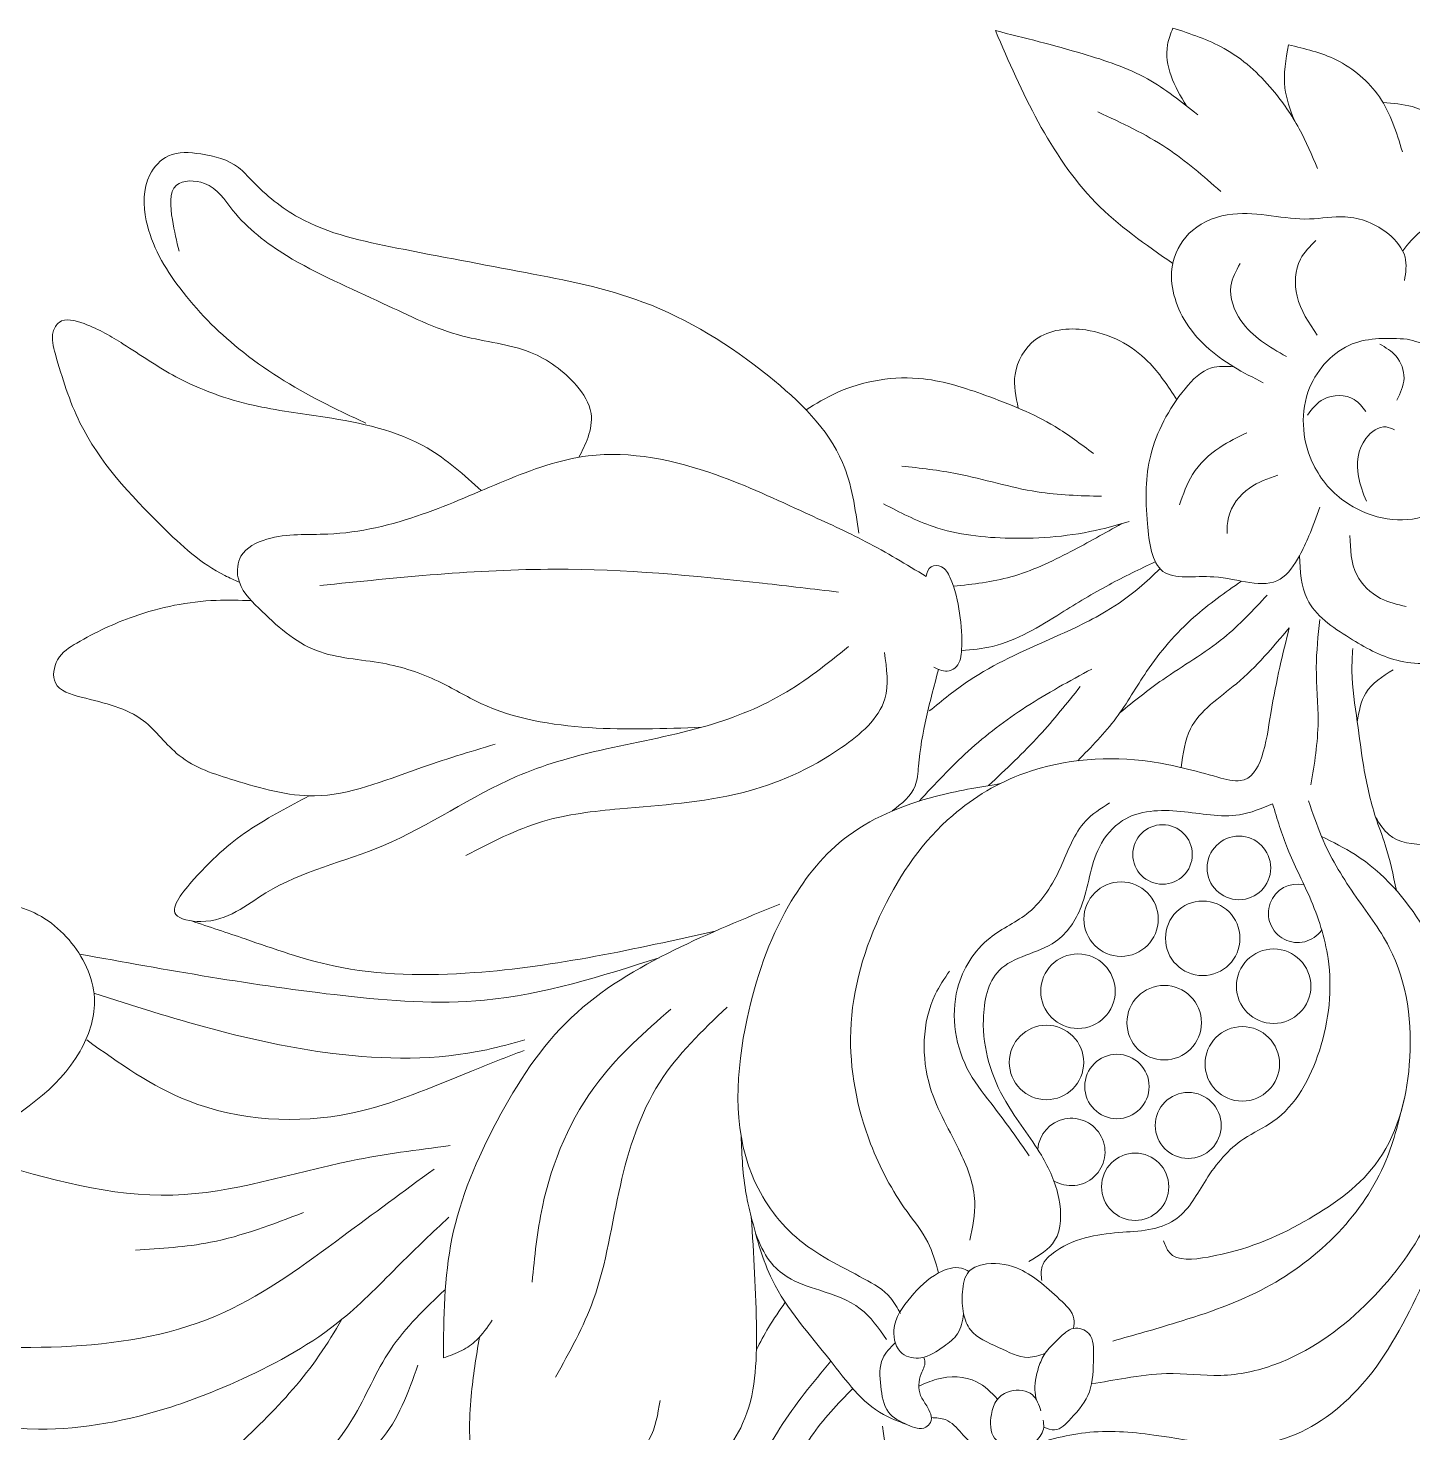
# Model space of a CAD drawing. Header units: millimetres. Extents: x -245 to 237, y 1148 to 1341.
# Drawn here: x 50.9 to 146.2, y 1238.4 to 1335 of the extents above; entities that cross this region are included whole.
import ezdxf

# ---------------------------------------------------------------- set-up
doc = ezdxf.new("R2010")
doc.units = ezdxf.units.MM
doc.layers.add('ceco.net 175', color=7, linetype='Continuous')

msp = doc.modelspace()

# ---------------------------------------------------------------- linework, layer by layer
at = {"layer": 'ceco.net 175', "lineweight": 5}
for centre, radius in [((128.974, 1278.187), 2.048), ((134.232, 1277.261), 2.189), ((126.122, 1273.74), 2.563), ((131.74, 1272.419), 2.563), ((123.156, 1268.78), 2.563), ((136.618, 1269.122), 2.563), ((129.089, 1266.613), 2.563), ((120.989, 1263.876), 2.563), ((134.463, 1263.78), 2.563), ((125.837, 1262.223), 2.214), ((130.743, 1259.543), 2.272), ((127.092, 1255.324), 2.314)]:
    msp.add_circle(centre, radius, dxfattribs=at)
for centre, radius, start, end in [((138.272, 1274.139), 2.012, 77.37706, 325.36788), ((122.7, 1257.719), 2.317, 238.55434, 175.72825)]:
    msp.add_arc(centre, radius, start, end, dxfattribs=at)
for points, knots in [([(117.469, 1334.875), (119.484, 1334.371), (123.033, 1333.484), (127.924, 1331.866), (130.282, 1329.976), (131.393, 1329.086)], [0, 0, 0, 0, 6.246382, 11.00559, 15.244842, 15.244842, 15.244842, 15.244842]), ([(117.469, 1334.875), (118.391, 1332.755), (120.216, 1328.559), (124.06, 1322.745), (127.812, 1320.149), (129.683, 1318.854)], [0, 0, 0, 0, 6.942824, 13.744781, 20.516041, 20.516041, 20.516041, 20.516041]), ([(130.612, 1329.708), (130.216, 1330.369), (129.455, 1331.643), (129.126, 1333.617), (129.535, 1334.668), (129.683, 1335.047)], [0, 0, 0, 0, 2.311924, 4.451591, 5.661825, 5.661825, 5.661825, 5.661825]), ([(129.683, 1335.047), (130.896, 1334.656), (133.515, 1333.811), (136.422, 1331.18), (138.425, 1328.234), (139.25, 1326.316), (139.648, 1325.39)], [0, 0, 0, 0, 3.791006, 8.186199, 11.421151, 14.437533, 14.437533, 14.437533, 14.437533]), ([(138.025, 1328.729), (137.758, 1329.453), (137.141, 1331.126), (137.461, 1332.891), (137.643, 1333.893)], [0, 0, 0, 0, 2.275789, 5.261842, 5.261842, 5.261842, 5.261842]), ([(137.643, 1333.893), (138.766, 1333.631), (141.17, 1333.068), (144.275, 1330.456), (145.074, 1327.865), (145.481, 1326.544)], [0, 0, 0, 0, 3.43981, 7.360553, 11.444254, 11.444254, 11.444254, 11.444254]), ([(124.53, 1329.277), (126.16, 1328.523), (129.236, 1327.1), (131.78, 1324.863), (132.976, 1323.811)], [0, 0, 0, 0, 5.35388, 10.107376, 10.107376, 10.107376, 10.107376]), ([(144.149, 1329.919), (144.834, 1329.866), (147.32, 1329.676), (150.393, 1326.857), (154.209, 1323.331), (159.529, 1321.897), (167.892, 1322.157), (174.152, 1323.529), (178.606, 1324.504)], [0, 0, 0, 0, 2.031485, 7.373078, 11.737568, 17.656642, 23.18604, 36.812925, 36.812925, 36.812925, 36.812925]), ([(108.067, 1300.296), (107.831, 1301.976), (107.223, 1306.286), (101.411, 1311.868), (93.976, 1316.509), (84.886, 1318.294), (76.975, 1319.74), (70.22, 1321.163), (66.939, 1323.819), (65.116, 1325.885), (63.008, 1326.437), (60.583, 1326.611), (58.778, 1324.647), (58.865, 1320.993), (61.31, 1316.838), (65.505, 1312.588), (70.079, 1309.772), (73.138, 1308.339), (74.153, 1307.863)], [0, 0, 0, 0, 4.984982, 12.790411, 22.850848, 31.170505, 40.18997, 47.262921, 51.332622, 52.649483, 55.409914, 57.630563, 59.482602, 62.635997, 67.809122, 73.64614, 80.422313, 83.784583, 83.784583, 83.784583, 83.784583]), ([(61.301, 1319.701), (61.136, 1320.379), (60.795, 1321.784), (60.501, 1324.614), (63.596, 1324.594), (65.303, 1321.78), (69.313, 1318.722), (74.914, 1316.396), (80.346, 1313.622), (85.346, 1313.212), (88.374, 1311.039), (89.87, 1308.749), (89.525, 1306.898), (89.04, 1305.963), (88.807, 1305.515)], [0, 0, 0, 0, 2.22165, 4.598129, 6.534933, 9.221935, 14.051418, 21.459558, 27.393498, 32.194472, 36.084563, 38.247988, 39.901608, 41.421552, 41.421552, 41.421552, 41.421552]), ([(135.904, 1310.648), (135.218, 1310.996), (133.131, 1312.052), (130.202, 1314.501), (129.155, 1318.562), (130.942, 1321.487), (134.586, 1322.775), (138.138, 1321.582), (141.804, 1322.327), (144.303, 1321.33), (145.889, 1319.447), (145.708, 1318.228), (145.626, 1317.674)], [0, 0, 0, 0, 2.311645, 7.024473, 11.071757, 13.590351, 16.587326, 21.890495, 24.33487, 27.568785, 29.505577, 31.119347, 31.119347, 31.119347, 31.119347]), ([(145.504, 1319.715), (145.886, 1320.208), (146.989, 1321.632), (150.534, 1322.05), (154.27, 1320.628), (157.499, 1317.594), (157.144, 1313.962), (155.809, 1312.135), (154.922, 1311.595), (154.639, 1311.424)], [0, 0, 0, 0, 1.828321, 5.280851, 9.578023, 13.860105, 17.321873, 19.438296, 20.424955, 20.424955, 20.424955, 20.424955]), ([(139.619, 1313.93), (139.045, 1314.77), (137.983, 1316.32), (138.103, 1319.017), (139.119, 1320.029), (139.52, 1320.429)], [0, 0, 0, 0, 3.010092, 5.560616, 7.225047, 7.225047, 7.225047, 7.225047]), ([(137.507, 1312.446), (136.327, 1313.118), (134.416, 1314.206), (133.347, 1317.088), (134.031, 1318.34), (134.306, 1318.845)], [0, 0, 0, 0, 3.99373, 6.467876, 8.140281, 8.140281, 8.140281, 8.140281]), ([(82.096, 1303.22), (80.911, 1304.296), (77.892, 1307.035), (72.092, 1308.254), (66.16, 1308.95), (61.408, 1310.634), (57.768, 1313.157), (55.37, 1314.593), (53.174, 1315.211), (52.423, 1313.902), (53.114, 1311.446), (54.637, 1306.488), (59.197, 1301.537), (63.09, 1297.938), (65.108, 1297.07), (65.443, 1296.926)], [0, 0, 0, 0, 4.74094, 12.075252, 17.10417, 22.756796, 27.027121, 30.065752, 31.792585, 32.544871, 34.087069, 39.10981, 48.212044, 53.696379, 54.787875, 54.787875, 54.787875, 54.787875]), ([(119.047, 1308.901), (118.881, 1309.674), (118.519, 1311.369), (120.158, 1314.21), (124.245, 1314.632), (127.866, 1312.684), (129.351, 1310.406), (129.954, 1309.481)], [0, 0, 0, 0, 2.326545, 5.102316, 8.615601, 13.422441, 16.710898, 16.710898, 16.710898, 16.710898]), ([(145.809, 1313.648), (144.5, 1313.712), (141.737, 1313.847), (138.326, 1310.242), (138.65, 1305.483), (141.679, 1301.739), (146.789, 1300.464), (150.54, 1303.997), (151.375, 1308.16), (149.765, 1311.351), (147.73, 1313.123), (146.323, 1313.508), (145.809, 1313.648)], [0, 0, 0, 0, 3.79219, 7.99793, 13.072958, 16.611895, 22.066317, 26.496438, 30.507399, 33.975731, 36.731879, 38.317475, 38.317475, 38.317475, 38.317475]), ([(143.917, 1313.31), (144.327, 1313.07), (145.208, 1312.556), (145.82, 1310.925), (145.336, 1309.931), (145.095, 1309.436)], [0, 0, 0, 0, 1.4033, 3.017903, 4.61543, 4.61543, 4.61543, 4.61543]), ([(139.806, 1302.082), (139.56, 1301.416), (139.139, 1300.273), (138.369, 1298.575), (136.634, 1296.06), (132.959, 1297.762), (128.43, 1296.792), (127.776, 1301.608), (127.808, 1305.815), (129.743, 1309.532), (132.013, 1311.852), (133.343, 1311.775), (133.869, 1311.745)], [0, 0, 0, 0, 2.119565, 3.631726, 5.713563, 10.283009, 13.804914, 17.245692, 21.968418, 27.107205, 29.436756, 30.96096, 30.96096, 30.96096, 30.96096]), ([(104.452, 1308.776), (105.123, 1309.207), (107.545, 1310.657), (112.06, 1311.389), (117.07, 1309.722), (121.093, 1308.13), (123.359, 1306.42), (124.221, 1305.77)], [0.948607, 0.948607, 0.948607, 0.948607, 3.337197, 9.416479, 13.811926, 19.070146, 22.297199, 22.297199, 22.297199, 22.297199]), ([(138.941, 1308.415), (139.27, 1308.842), (140.035, 1309.837), (142.046, 1309.852), (142.731, 1308.984), (142.974, 1308.677)], [0, 0, 0, 0, 1.573596, 3.668528, 4.816243, 4.816243, 4.816243, 4.816243]), ([(134.766, 1307.191), (134.135, 1306.89), (132.704, 1306.209), (130.932, 1304.53), (130.393, 1302.963), (130.146, 1302.242)], [0, 0, 0, 0, 2.096353, 4.756031, 7.017206, 7.017206, 7.017206, 7.017206]), ([(143, 1302.5), (142.779, 1303.055), (142.227, 1304.438), (142.44, 1306.625), (144.06, 1307.819), (144.747, 1307.487), (144.938, 1307.395)], [0, 0, 0, 0, 1.787956, 4.457219, 6.051744, 6.664681, 6.664681, 6.664681, 6.664681]), ([(112.708, 1297.316), (111.343, 1298.142), (108.674, 1299.757), (103.761, 1301.963), (97.718, 1304.825), (90.314, 1306.412), (83.614, 1303.943), (77.977, 1301.358), (72.339, 1299.981), (68.052, 1300.36), (65.399, 1299.078), (65.164, 1296.77), (67.367, 1294.509), (70.446, 1291.728), (75.167, 1291.578), (78.979, 1290.345), (83.239, 1287.694), (89.578, 1286.651), (94.695, 1286.844), (97.278, 1286.941)], [0, 0, 0, 0, 4.782813, 9.352666, 16.112559, 24.984469, 30.958063, 37.091986, 43.7333, 47.936413, 50.074892, 51.579003, 54.095141, 59.031484, 63.670133, 67.683669, 70.984549, 78.612993, 86.387501, 86.387501, 86.387501, 86.387501]), ([(124.776, 1302.83), (123.288, 1302.871), (119.913, 1302.964), (115.451, 1304.421), (112.303, 1304.771), (111.026, 1304.914)], [0, 0, 0, 0, 4.44656, 10.085215, 13.936857, 13.936857, 13.936857, 13.936857]), ([(136.911, 1304.288), (136.234, 1304.051), (134.773, 1303.54), (133.441, 1301.856), (133.42, 1300.642), (133.413, 1300.263)], [0, 0, 0, 0, 2.141107, 4.62255, 5.748487, 5.748487, 5.748487, 5.748487]), ([(109.774, 1302.318), (110.895, 1301.732), (113.602, 1300.316), (118.806, 1299.754), (123.373, 1300.14), (126.035, 1300.912), (126.684, 1301.1)], [0, 0, 0, 0, 3.768443, 9.106938, 15.392023, 17.414963, 17.414963, 17.414963, 17.414963]), ([(149.657, 1301.66), (150.338, 1301.348), (151.6, 1300.769), (152.527, 1298.362), (152.405, 1296.035), (151.244, 1293.509), (149.032, 1291.218), (145.03, 1291.24), (141.771, 1293.064), (138.568, 1295.251), (138.448, 1297.686), (138.397, 1298.738)], [0, 0, 0, 0, 2.153436, 3.996909, 7.305079, 8.874455, 12.318721, 16.157019, 19.758009, 23.725285, 26.741452, 26.741452, 26.741452, 26.741452]), ([(114.593, 1296.641), (115.929, 1296.788), (118.756, 1297.1), (122.553, 1298.925), (125.01, 1300.302), (126.169, 1300.952)], [0, 0, 0, 0, 4.004141, 8.478251, 12.473169, 12.473169, 12.473169, 12.473169]), ([(141.872, 1300.131), (141.898, 1299.183), (141.948, 1297.436), (143.78, 1295.703), (145.133, 1295.388), (145.733, 1295.249)], [0, 0, 0, 0, 2.744151, 5.053999, 6.890759, 6.890759, 6.890759, 6.890759]), ([(115.144, 1292.21), (115.862, 1292.277), (118.33, 1292.508), (121.606, 1294.571), (125.176, 1296.757), (127.409, 1297.82), (128.478, 1298.33)], [0, 0, 0, 0, 2.149648, 7.383202, 11.238198, 14.786166, 14.786166, 14.786166, 14.786166]), ([(70.975, 1296.688), (76.373, 1297.248), (86.527, 1298.3), (98.467, 1297.23), (104.943, 1296.449), (106.686, 1296.238)], [0, 0, 0, 0, 16.243526, 30.549523, 35.818869, 35.818869, 35.818869, 35.818869]), ([(112.708, 1297.316), (112.781, 1297.585), (112.926, 1298.112), (113.935, 1298.067), (114.657, 1296.749), (115.054, 1294.802), (115.24, 1292.753), (115.035, 1291.211), (114.141, 1290.644), (113.595, 1290.899), (113.24, 1291.065)], [0, 0, 0, 0, 0.747465, 1.464238, 2.38538, 4.952237, 7.463699, 8.675305, 9.256793, 10.339821, 10.339821, 10.339821, 10.339821]), ([(112.92, 1288.06), (113.816, 1288.79), (116.33, 1290.84), (120.647, 1292.74), (124.71, 1294.563), (127.19, 1296.314), (128.329, 1297.402), (128.799, 1297.851)], [0, 0, 0, 0, 3.457305, 9.700307, 14.025762, 16.804563, 18.750658, 18.750658, 18.750658, 18.750658]), ([(134.405, 1296.996), (133.283, 1296.208), (130.805, 1294.467), (127.97, 1291.172), (125.898, 1287.441), (124.069, 1285.585), (123.137, 1284.639)], [0, 0, 0, 0, 4.104049, 9.062365, 12.876185, 16.839443, 16.839443, 16.839443, 16.839443]), ([(66.274, 1295.654), (65.467, 1295.679), (62.741, 1295.766), (58.559, 1294.904), (55.013, 1293.231), (52.774, 1291.828), (52.45, 1289.6), (55.576, 1288.716), (58.779, 1288.065), (61.262, 1284.495), (65.568, 1283.129), (71.202, 1281.491), (77.186, 1284.014), (81.285, 1285.244), (83.058, 1285.776)], [0, 0, 0, 0, 2.422524, 8.181218, 12.524147, 14.27265, 15.875704, 17.911159, 22.482312, 25.904687, 30.067326, 35.705698, 43.041397, 48.638899, 48.638899, 48.638899, 48.638899]), ([(136.181, 1296.04), (135.223, 1295.009), (133.103, 1292.729), (129.299, 1290.57), (127.015, 1288.732), (126.054, 1287.958)], [0, 0, 0, 0, 4.198622, 9.290913, 12.991629, 12.991629, 12.991629, 12.991629]), ([(139.189, 1282.982), (139.425, 1284.427), (139.862, 1287.105), (139.425, 1290.917), (139.681, 1293.256), (139.801, 1294.356)], [0, 0, 0, 0, 4.369194, 8.101391, 11.412581, 11.412581, 11.412581, 11.412581]), ([(137.697, 1293.789), (137.257, 1292.027), (136.448, 1288.785), (135.704, 1282.718), (131.616, 1283.818), (127.018, 1285.106), (120.206, 1284.632), (113.633, 1280.741), (109.237, 1274.432), (106.858, 1266.346), (108.289, 1258.957), (110.756, 1254.305), (112.924, 1251.669), (113.36, 1250.118), (113.565, 1249.393)], [0, 0, 0, 0, 6.032372, 11.10425, 12.674741, 17.475814, 26.125724, 31.877371, 39.91959, 48.591175, 56.465303, 61.771676, 64.318023, 66.55415, 66.55415, 66.55415, 66.55415]), ([(137.697, 1293.789), (136.574, 1292.449), (134.512, 1289.989), (130.695, 1287.571), (130.38, 1285.109), (130.259, 1284.167)], [0, 0, 0, 0, 5.298134, 9.727853, 12.471791, 12.471791, 12.471791, 12.471791]), ([(70.25, 1282.222), (68.868, 1281.49), (65.871, 1279.901), (63.242, 1277.645), (60.131, 1273.927), (64.247, 1273.185), (68.07, 1276.687), (76.151, 1278.419), (83.015, 1283.387), (90.624, 1285.564), (96.931, 1286.615), (102.871, 1288.888), (105.905, 1291.313), (107.372, 1292.486)], [0, 0, 0, 0, 4.535812, 9.837619, 12.557776, 14.350525, 19.246786, 27.95789, 38.256951, 44.294377, 51.486331, 57.475996, 63.084092, 63.084092, 63.084092, 63.084092]), ([(145.067, 1275.71), (144.848, 1276.768), (144.493, 1278.487), (143.414, 1281.214), (142.79, 1284.06), (142.382, 1287.426), (141.931, 1290.152), (142.036, 1291.846), (142.068, 1292.369)], [0, 0, 0, 0, 3.233826, 5.251875, 8.778931, 11.929323, 15.441948, 17.011186, 17.011186, 17.011186, 17.011186]), ([(109.839, 1292.076), (109.992, 1290.969), (110.362, 1288.301), (106.048, 1284.615), (99.865, 1281.913), (92.648, 1281.474), (86.09, 1280.747), (82.761, 1279.011), (81.042, 1278.115)], [0, 0, 0, 0, 3.18224, 7.667254, 15.202294, 23.666958, 29.05916, 34.81888, 34.81888, 34.81888, 34.81888]), ([(113.565, 1290.92), (112.974, 1288.752), (112.264, 1286.146), (112.067, 1282.512), (111.031, 1281.697), (110.38, 1281.184)], [0, 0, 0, 0, 6.798611, 8.174575, 10.506999, 10.506999, 10.506999, 10.506999]), ([(124.106, 1290.947), (122.573, 1290.118), (119.569, 1288.493), (115.551, 1285.434), (113.314, 1283.033), (112.218, 1281.857)], [0, 0, 0, 0, 5.223959, 10.238225, 15.056884, 15.056884, 15.056884, 15.056884]), ([(142.375, 1287.307), (142.493, 1288.02), (142.753, 1289.584), (144.111, 1290.435), (144.85, 1290.898)], [0, 0, 0, 0, 2.072834, 4.552215, 4.552215, 4.552215, 4.552215]), ([(123.317, 1289.747), (122.403, 1288.605), (120.463, 1286.179), (118.198, 1284.052), (117, 1282.926)], [0, 0, 0, 0, 4.381892, 9.306747, 9.306747, 9.306747, 9.306747]), ([(154.525, 1288.361), (154.593, 1287.257), (154.737, 1284.932), (153.838, 1281.408), (150.721, 1279.287), (147.606, 1278.698), (144.666, 1279.057), (143.909, 1280.307), (143.637, 1280.757)], [0, 0, 0, 0, 3.334551, 7.017096, 10.239669, 13.952187, 16.659922, 18.183704, 18.183704, 18.183704, 18.183704]), ([(117.8, 1283.06), (116.308, 1282.812), (112.522, 1282.182), (106.93, 1279.89), (102.496, 1274.115), (99.82, 1266.249), (99.238, 1257.608), (103.539, 1251.398), (107.465, 1249.563), (110.165, 1248.029), (110.734, 1246.98), (110.941, 1246.599)], [0, 0, 0, 0, 4.550424, 11.541637, 17.455846, 25.717908, 36.49942, 41.736331, 47.213912, 49.461425, 50.742858, 50.742858, 50.742858, 50.742858]), ([(125.321, 1281.73), (124.732, 1281.353), (123.093, 1280.304), (122.062, 1277.182), (120.155, 1274.046), (116.625, 1272.56), (114.103, 1268.548), (114.912, 1263.818), (117.67, 1260.509), (119.014, 1258.588), (119.805, 1257.458)], [0, 0, 0, 0, 2.05167, 5.708896, 9.454559, 12.678848, 16.80145, 22.665343, 25.564158, 29.699163, 29.699163, 29.699163, 29.699163]), ([(139.028, 1281.877), (139.303, 1281.05), (140.057, 1278.792), (142.033, 1275.456), (145.623, 1270.926), (146.516, 1263.991), (144.483, 1256.635), (138.429, 1252.527), (134.036, 1250.66), (129.602, 1250.126), (129.156, 1251.304), (129.045, 1251.599)], [0, 0, 0, 0, 2.609535, 7.127128, 11.56305, 19.754637, 27.023105, 33.274901, 40.324472, 43.005767, 43.898753, 43.898753, 43.898753, 43.898753]), ([(136.552, 1281.664), (135.796, 1281.356), (133.762, 1280.528), (130.29, 1281.327), (126.474, 1281.211), (124.02, 1278.241), (123.849, 1274.93), (121.576, 1271.479), (117.294, 1271.04), (116.22, 1265.908), (117.672, 1261.448), (120.57, 1257.914), (122.02, 1254.747), (122.055, 1251.531), (120.474, 1250.599), (119.782, 1250.191)], [0, 0, 0, 0, 2.398967, 6.455205, 10.496944, 12.921742, 17.214428, 20.191197, 24.553149, 28.087376, 33.938314, 38.382484, 41.580158, 44.501942, 46.773159, 46.773159, 46.773159, 46.773159]), ([(136.552, 1281.664), (136.861, 1280.626), (137.521, 1278.409), (139.305, 1275.077), (140.823, 1270.421), (140.238, 1264.802), (137.756, 1260.173), (134.017, 1258.524), (131.946, 1256.048), (130.561, 1253.22), (128.214, 1252.304), (126.159, 1252.209), (123.844, 1251.975), (121.928, 1251.228), (120.544, 1250.039), (120.627, 1249.208), (120.661, 1248.864)], [0, 0, 0, 0, 3.240736, 6.918056, 11.32431, 17.688381, 23.516968, 25.848847, 29.681954, 33.00757, 34.835814, 36.891547, 39.20388, 41.733169, 43.132851, 44.121313, 44.121313, 44.121313, 44.121313]), ([(124.09, 1241.758), (124.876, 1241.896), (126.585, 1242.197), (129.551, 1242.644), (133.004, 1242.108), (137.968, 1243.196), (143.132, 1246.859), (147.776, 1252.917), (149.681, 1260.553), (149.632, 1267.711), (146.848, 1273.849), (143.555, 1277.637), (140.704, 1279.037), (139.917, 1279.424)], [0, 0, 0, 0, 2.397343, 5.210946, 8.941864, 12.745936, 20.136754, 27.432198, 35.183074, 43.35677, 48.314362, 55.190044, 57.811292, 57.811292, 57.811292, 57.811292]), ([(47.538, 1258.615), (50.247, 1260.288), (54.001, 1262.607), (55.988, 1268.327), (54.215, 1272.355), (50.42, 1275.102), (45.895, 1274.69), (42.19, 1272.66), (41.405, 1270.293), (41.063, 1269.262)], [0, 0, 0, 0, 9.201683, 12.750188, 17.080473, 21.412997, 25.925943, 30.026258, 33.192116, 33.192116, 33.192116, 33.192116]), ([(102.638, 1274.776), (100.204, 1273.782), (95.161, 1271.723), (87.757, 1267.388), (82.967, 1259.993), (79.561, 1252.007), (79.513, 1246.322), (79.49, 1243.552)], [0, 0, 0, 0, 7.90977, 16.386907, 25.155292, 33.817978, 42.046103, 42.046103, 42.046103, 42.046103]), ([(62.16, 1273.614), (63.386, 1273.205), (66.621, 1272.129), (72.912, 1269.867), (84.069, 1269.765), (92.703, 1271.689), (98.18, 1272.91)], [0, 0, 0, 0, 3.882166, 10.236062, 19.930601, 36.754292, 36.754292, 36.754292, 36.754292]), ([(54.443, 1271.335), (60.446, 1270.248), (69.642, 1268.584), (83.26, 1267.542), (90.363, 1269.814), (94.334, 1271.084)], [0, 0, 0, 0, 18.344425, 28.099519, 40.469544, 40.469544, 40.469544, 40.469544]), ([(115.707, 1251.656), (115.897, 1252.539), (116.337, 1254.576), (114.974, 1258.193), (112.341, 1262.349), (112.414, 1267.347), (113.964, 1269.643), (114.314, 1270.163)], [0, 0, 0, 0, 2.666669, 6.145547, 11.126742, 17.537126, 19.410707, 19.410707, 19.410707, 19.410707]), ([(55.432, 1268.637), (60.835, 1266.919), (69.612, 1264.129), (79.949, 1263.992), (84.222, 1265.193), (85.092, 1265.437)], [0, 0, 0, 0, 16.963369, 27.55535, 30.263395, 30.263395, 30.263395, 30.263395]), ([(95.132, 1267.545), (93.37, 1265.995), (89.217, 1262.343), (86.246, 1255.381), (85.765, 1250.503), (85.594, 1248.77)], [0, 0, 0, 0, 6.992967, 16.477196, 21.704342, 21.704342, 21.704342, 21.704342]), ([(99.009, 1267.689), (97.303, 1266.057), (93.75, 1262.658), (91.377, 1255.267), (90.472, 1248.074), (88.171, 1243.959), (87.202, 1242.226)], [0, 0, 0, 0, 6.97765, 14.537232, 22.651958, 28.553878, 28.553878, 28.553878, 28.553878]), ([(54.945, 1265.423), (57.181, 1263.827), (62.496, 1260.033), (72.595, 1259.435), (79.895, 1262.726), (83.832, 1264.239), (85.039, 1264.704)], [0, 0, 0, 0, 8.155942, 19.386959, 28.162242, 32.046028, 32.046028, 32.046028, 32.046028]), ([(149.494, 1262.285), (149.558, 1260.136), (149.711, 1255.052), (146.645, 1247.817), (142.942, 1241.099), (136.189, 1236.634), (129.572, 1238.245), (123.754, 1238.689), (120.827, 1237.825), (119.414, 1237.409)], [0, 0, 0, 0, 6.390322, 15.112137, 23.063888, 29.299806, 37.65285, 42.344475, 46.721617, 46.721617, 46.721617, 46.721617]), ([(125.565, 1244.711), (127.024, 1245.122), (130.597, 1246.129), (136.133, 1248.033), (141.233, 1251.851), (144.456, 1256.578), (145.272, 1259.979), (145.626, 1261.452)], [0, 0, 0, 0, 4.551708, 11.146396, 17.424082, 23.341604, 27.862259, 27.862259, 27.862259, 27.862259]), ([(99.973, 1258.826), (100.028, 1257.476), (100.105, 1255.596), (100.907, 1252.291), (102.069, 1248.028), (105.851, 1243.927), (108.596, 1239.992), (110.78, 1239.19), (111.31, 1238.995)], [0, 0, 0, 0, 4.033611, 5.616661, 10.209656, 17.016496, 22.248015, 23.922906, 23.922906, 23.922906, 23.922906]), ([(79.955, 1258.154), (77.68, 1257.861), (71.286, 1257.038), (60.712, 1253.418), (52.338, 1255.86), (48.063, 1257.106)], [0, 0, 0, 0, 6.894644, 19.383919, 32.412525, 32.412525, 32.412525, 32.412525]), ([(78.844, 1256.541), (76.754, 1255.003), (72.083, 1251.565), (61.25, 1243.52), (50.199, 1244.144), (42.521, 1244.578)], [0, 0, 0, 0, 7.817359, 17.478595, 39.473833, 39.473833, 39.473833, 39.473833]), ([(79.864, 1253.234), (78.748, 1252.178), (76.286, 1249.85), (72.105, 1245.43), (66.532, 1242.364), (59.596, 1239.582), (50.455, 1237.78), (43.342, 1239.956), (39.24, 1241.21)], [0, 0, 0, 0, 4.610086, 10.174133, 18.160831, 23.381697, 32.670025, 45.328398, 45.328398, 45.328398, 45.328398]), ([(58.296, 1250.967), (60.032, 1251.07), (64.018, 1251.304), (67.75, 1252.744), (69.856, 1253.556)], [0, 0, 0, 0, 5.187822, 11.908933, 11.908933, 11.908933, 11.908933]), ([(100.675, 1253.264), (100.841, 1250.677), (101.143, 1245.952), (100.917, 1239.252), (97.564, 1235.401), (95.182, 1234.426), (94.36, 1234.089)], [0, 0, 0, 0, 7.838083, 14.314418, 19.3598, 22.01636, 22.01636, 22.01636, 22.01636]), ([(109.978, 1244.825), (109.434, 1245.602), (108.29, 1247.236), (105.581, 1248.15), (103.323, 1248.863), (101.732, 1250.257), (101.254, 1251.42), (100.984, 1252.08)], [0, 0, 0, 0, 2.774967, 5.839336, 8.25499, 9.864867, 11.978639, 11.978639, 11.978639, 11.978639]), ([(115.287, 1246.574), (115.205, 1246.084), (115.05, 1245.152), (113.787, 1244.243), (112.576, 1243.381), (110.758, 1243.685), (110.188, 1245.855), (111.621, 1247.797), (113.154, 1249.347), (114.835, 1249.926), (115.486, 1249.582), (115.654, 1249.494)], [0, 0, 0, 0, 1.425651, 2.713576, 4.470646, 5.785078, 7.498297, 10.050114, 12.587066, 14.199295, 14.756339, 14.756339, 14.756339, 14.756339]), ([(120.895, 1243.867), (120.505, 1243.73), (119.413, 1243.346), (117.682, 1244.363), (115.805, 1245.028), (115.185, 1246.686), (115.155, 1248.038), (115.389, 1249.53), (117.007, 1250.209), (119.484, 1249.822), (121.32, 1248.096), (122.972, 1246.594), (122.88, 1245.803), (122.853, 1245.58)], [0, 0, 0, 0, 1.197108, 3.351301, 5.631948, 6.8243, 8.339747, 9.816336, 10.847012, 13.203269, 16.88266, 18.54672, 19.199448, 19.199448, 19.199448, 19.199448]), ([(59.59, 1226.644), (61.692, 1228.371), (66.476, 1232.303), (72.867, 1237.569), (75.546, 1244.402), (78.25, 1246.963), (79.626, 1248.266)], [0, 0, 0, 0, 8.207491, 18.674961, 24.102244, 29.720486, 29.720486, 29.720486, 29.720486]), ([(101.026, 1244.098), (101.295, 1244.62), (101.881, 1245.757), (102.616, 1246.805), (103.014, 1247.373)], [0, 0, 0, 0, 1.758306, 3.83438, 3.83438, 3.83438, 3.83438]), ([(57.006, 1229.754), (58.901, 1231.553), (63.668, 1236.07), (69.448, 1241.129), (72.005, 1245.365), (72.511, 1246.203)], [0.513069, 0.513069, 0.513069, 0.513069, 7.93086, 19.155029, 21.919255, 21.919255, 21.919255, 21.919255]), ([(79.49, 1243.552), (79.922, 1243.699), (80.748, 1243.979), (81.956, 1244.831), (82.518, 1245.662), (82.845, 1246.146)], [0, 0, 0, 0, 1.366614, 2.607128, 4.349246, 4.349246, 4.349246, 4.349246]), ([(81.969, 1244.978), (81.747, 1243.632), (81.258, 1240.666), (81.233, 1236.332), (82.201, 1232.691), (82.919, 1229.716), (82.599, 1227.975), (82.438, 1227.094)], [0, 0, 0, 0, 4.095652, 9.024146, 12.818041, 15.413046, 18.068152, 18.068152, 18.068152, 18.068152]), ([(120.288, 1240.712), (120.256, 1240.856), (120.095, 1241.579), (120.341, 1242.689), (120.845, 1243.947), (121.634, 1244.651), (122.224, 1245.295), (122.99, 1245.732), (124.28, 1245.253), (124.198, 1243.296), (124.209, 1241.179), (122.934, 1239.624), (121.763, 1238.408), (121.054, 1238.682), (120.796, 1238.781)], [0, 0, 0, 0, 0.442549, 2.212899, 3.278057, 4.456979, 5.322629, 5.908021, 7.009962, 8.633348, 11.076241, 13.304689, 14.668005, 15.44465, 15.44465, 15.44465, 15.44465]), ([(110.587, 1244.591), (110.247, 1244.252), (109.437, 1243.444), (109.548, 1241.622), (109.853, 1239.721), (111.286, 1238.97), (112.477, 1238.525), (113.254, 1239.275), (112.82, 1240.202), (112.134, 1241.105), (112.186, 1242.285), (112.709, 1243.1), (112.581, 1243.486), (112.545, 1243.594)], [0, 0, 0, 0, 1.383245, 3.295794, 5.16286, 6.739406, 8.001754, 8.451443, 9.632496, 10.460694, 11.951443, 12.806099, 13.137181, 13.137181, 13.137181, 13.137181]), ([(77.734, 1243.057), (77.064, 1241.16), (75.643, 1237.138), (69.773, 1234.476), (67.555, 1228.662), (67.206, 1223.86), (65.927, 1221.107), (65.474, 1220.132)], [0, 0, 0, 0, 5.824037, 12.350904, 17.697654, 23.536514, 26.738044, 26.738044, 26.738044, 26.738044]), ([(106.149, 1243.327), (104.916, 1241.84), (102.522, 1238.951), (100.126, 1233.945), (99.672, 1230.438), (99.453, 1228.743)], [0, 0, 0, 0, 5.78419, 11.241336, 16.345365, 16.345365, 16.345365, 16.345365]), ([(112.206, 1241.603), (112.606, 1241.783), (113.84, 1242.335), (116.078, 1242.297), (117.178, 1241.168), (117.623, 1240.71)], [0, 0, 0, 0, 1.323215, 4.072169, 5.941206, 5.941206, 5.941206, 5.941206]), ([(107.656, 1241.444), (106.633, 1240.39), (104.265, 1237.947), (102.307, 1232.749), (101.586, 1228.86), (101.213, 1226.854)], [0, 0, 0, 0, 4.369922, 10.124846, 16.2631, 16.2631, 16.2631, 16.2631]), ([(120.76, 1239.258), (120.785, 1239.098), (120.865, 1238.576), (120.177, 1237.538), (118.692, 1237.153), (117.113, 1237.964), (117.094, 1239.496), (117.483, 1240.741), (118.59, 1241.462), (120.149, 1241.261), (120.468, 1240.323), (120.611, 1239.902)], [0, 0, 0, 0, 0.47817, 1.560609, 3.33361, 4.632166, 6.277432, 7.364093, 8.457952, 9.995425, 11.245609, 11.245609, 11.245609, 11.245609]), ([(90.327, 1229.46), (90.795, 1229.906), (92.076, 1231.125), (91.861, 1233.916), (92.479, 1236.369), (94.005, 1238.205), (94.244, 1239.683), (94.395, 1240.613)], [0, 0, 0, 0, 1.870805, 5.114057, 7.718894, 9.343051, 12.106037, 12.106037, 12.106037, 12.106037]), ([(113.064, 1239.438), (113.402, 1239.426), (114.24, 1239.395), (115.13, 1238.383), (115.964, 1237.454), (117.141, 1236.972), (117.811, 1237.316), (118.15, 1237.489)], [0, 0, 0, 0, 0.981873, 2.43488, 3.742488, 4.811047, 5.90372, 5.90372, 5.90372, 5.90372]), ([(109.696, 1238.851), (110.096, 1236.221), (111.016, 1230.17), (110.075, 1224.109), (109.543, 1220.682)], [0, 0, 0, 0, 7.936588, 18.262867, 18.262867, 18.262867, 18.262867])]:
    msp.add_open_spline(points, degree=3, knots=knots, dxfattribs=at)

doc.saveas('drawing.dxf')
